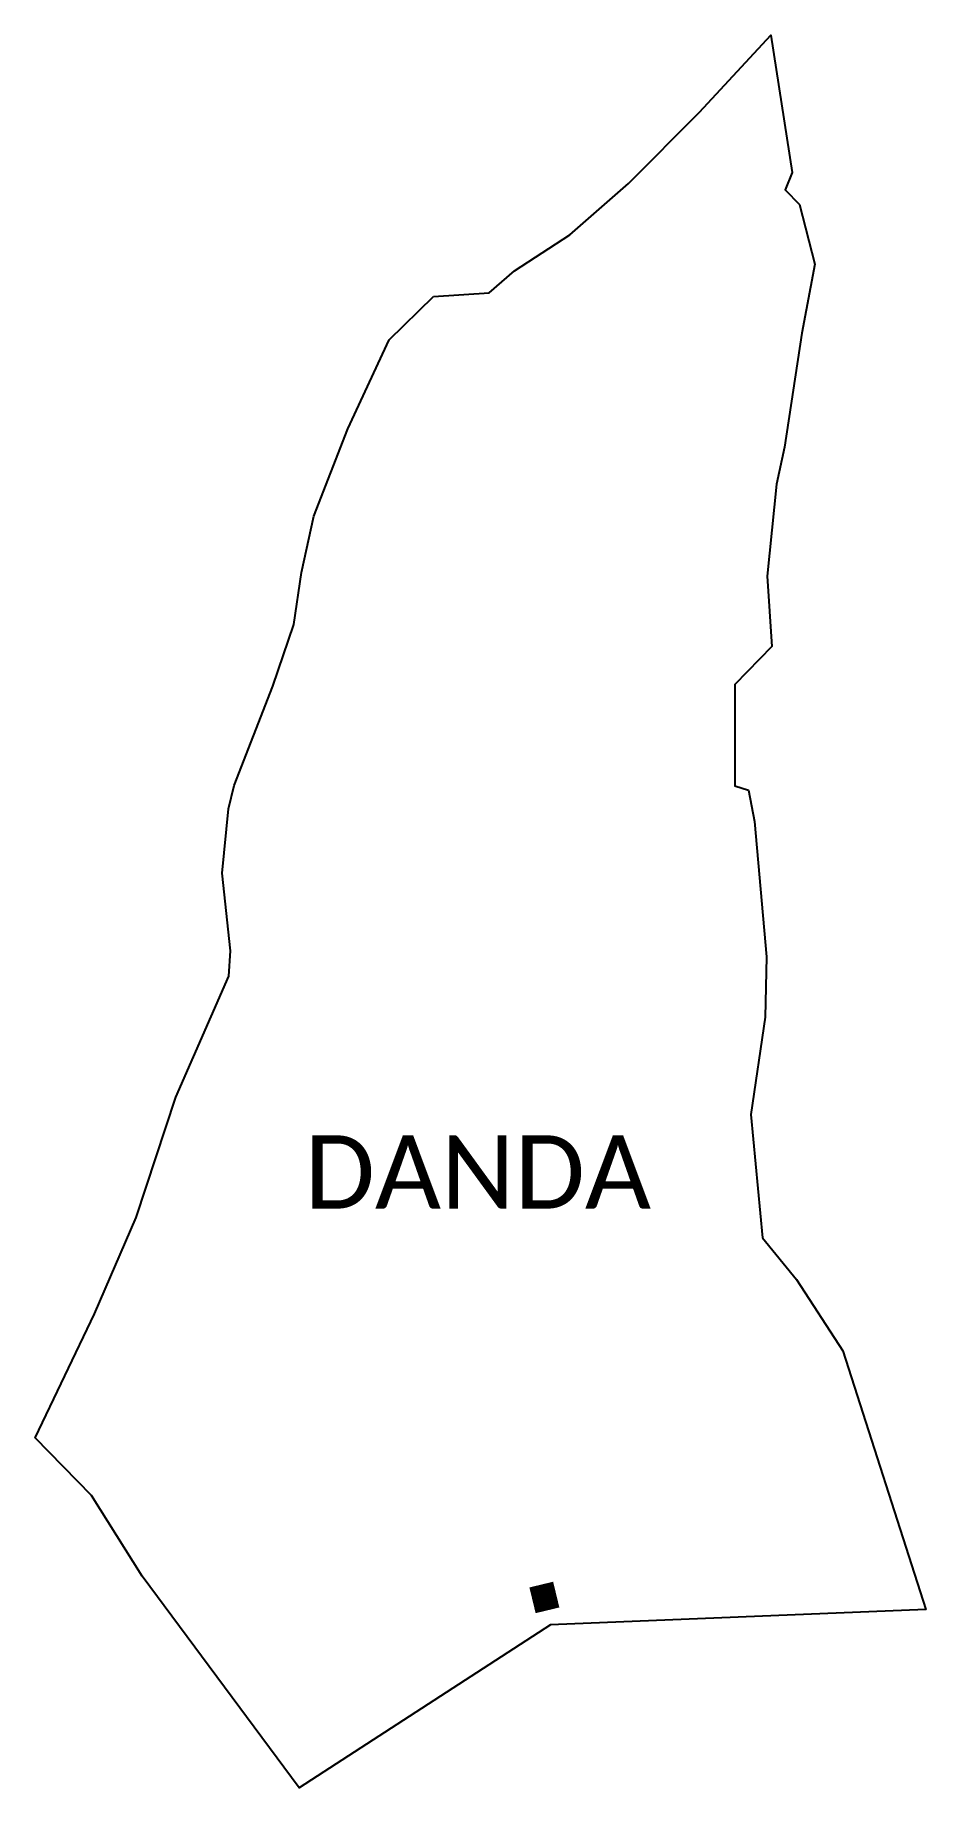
# Model space of a CAD drawing. Header units: metres. Extents: x 291565 to 293390, y 1989367 to 1992957.
import ezdxf

# ---------------------------------------------------------------- set-up
doc = ezdxf.new("R2010")
doc.units = ezdxf.units.M
doc.header["$MEASUREMENT"] = 0
for name, color, linetype in [('UNPROTECTED DUE TO CREEK', 150, 'Continuous'), ('village', 3, 'Continuous'), ('VILLAGE NAME', 250, 'Continuous')]:
    doc.layers.add(name, color=color, linetype=linetype)
doc.styles.get("Standard").update_dxf_attribs({"font": 'arial.ttf'})

msp = doc.modelspace()

# ---------------------------------------------------------------- linework, layer by layer
at = {"layer": 'UNPROTECTED DUE TO CREEK', "const_width": 50, "flags": 128}
msp.add_lwpolyline([(292614.7, 1989730.4), (292602, 1989783.1)], dxfattribs=at)
at = {"layer": 'village'}
msp.add_lwpolyline([(292381.2, 1992421.5), (292495.1, 1992429.1)], dxfattribs=at)
for points in [[(292495.1, 1992429.1, 0), (292547.2, 1992474.3, 0), (292660.4, 1992547.9, 0), (292780.4, 1992652.8, 0), (292926.1, 1992799.1, 0), (293072.2, 1992956.9, 0), (293116.1, 1992675.4, 0), (293101.3, 1992640, 0), (293130.6, 1992609.9, 0), (293161.9, 1992487.8, 0), (293135.5, 1992346.3, 0), (293100.4, 1992113.1, 0), (293084, 1992037, 0), (293064.6, 1991848.7, 0), (293074.3, 1991704.2, 0), (292998.3, 1991626.4, 0), (292998.1, 1991418.9, 0), (293026.1, 1991410.5, 0), (293038.5, 1991346.2, 0), (293062.9, 1991069, 0), (293060.2, 1990945.2, 0), (293031.1, 1990746.1, 0), (293055.3, 1990493.5, 0)], [(293055.3, 1990493.5, 0), (293124.3, 1990408, 0), (293219.7, 1990262, 0), (293389.7, 1989731.8, 0), (292621.2, 1989700.9, 0), (292106.1, 1989366.6, 0), (291784.9, 1989800.3, 0), (291681.2, 1989965.3, 0), (291565.4, 1990083.5, 0), (291686.9, 1990337.9, 0), (291772.1, 1990534.9, 0), (291853.9, 1990781.2, 0), (291962.3, 1991029.3, 0), (291965.6, 1991081, 0), (291948.4, 1991240.1, 0), (291961.8, 1991371.8, 0), (291973.2, 1991419.6, 0), (292052, 1991623.5, 0), (292095.1, 1991749.7, 0), (292110.8, 1991856.2, 0), (292136.1, 1991971.4, 0), (292205.7, 1992150.1, 0), (292290.3, 1992332.8, 0), (292381.2, 1992421.5, 0)]]:
    msp.add_polyline3d(points, dxfattribs=at)

# ---------------------------------------------------------------- texts
at = {"layer": 'VILLAGE NAME', "insert": (292117.5, 1990703.2), "char_height": 150, "attachment_point": 1}
msp.add_mtext_dynamic_manual_height_columns('{\\fCalibri|b0|i0|c0|p34;DANDA}', width=1877.914, gutter_width=1, heights=[0], dxfattribs=at)

doc.saveas('drawing.dxf')
